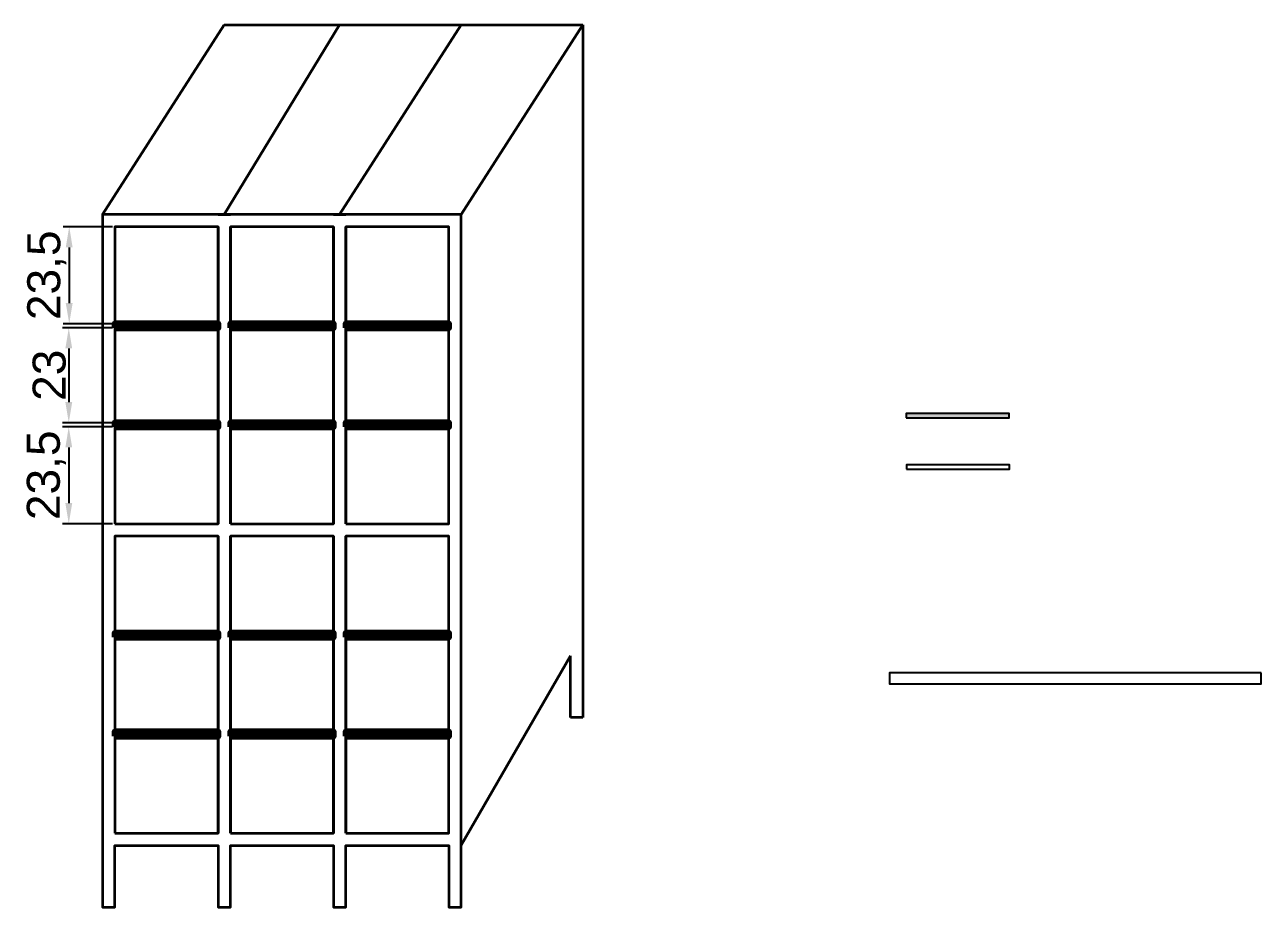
# Model space of a CAD drawing. Header units: millimetres. Extents: x 6614975 to 6624097, y 8742145 to 8746891.
# Drawn here: x 6616971.1 to 6617271, y 8744956.3 to 8745170.3 of the extents above; entities that cross this region are included whole.
import ezdxf

# ---------------------------------------------------------------- set-up
doc = ezdxf.new("R2010")
doc.units = ezdxf.units.MM
doc.styles.get("Standard").update_dxf_attribs({"font": 'arial.ttf'})
doc.dimstyles.new('ISO-25', dxfattribs={"dimtxt": 8, "dimasz": 5, "dimexe": 1.5, "dimexo": 0.625, "dimtad": 1, "dimtxsty": 'Standard', "dimcen": 2.5, "dimclrd": 1, "dimclre": 1, "dimclrt": 143, "dimadec": 0, "dimazin": 0, "dimtfac": 1, "dimtmove": 0, "dimatfit": 3, "dimfxl": 1, "dimarcsym": 0})

# ---------------------------------------------------------------- blocks, each defined once
blk = doc.blocks.new('*D84')
at = {"color": 1, "lineweight": -2, "transparency": 16777216}
for p, q in [((6616992.35, 8745121.27), (6616980.39, 8745121.27)), ((6616992.35, 8745097.77), (6616980.39, 8745097.77))]:
    blk.add_line(p, q, dxfattribs=at)
at = {"color": 1, "linetype": 'Continuous', "lineweight": -2, "transparency": 16777216}
blk.add_line((6616981.89, 8745116.27), (6616981.89, 8745102.77), dxfattribs=at)
at = {"color": 1, "transparency": 16777216}
for points in [[(6616981.05, 8745116.27), (6616982.72, 8745116.27), (6616981.89, 8745121.27)], [(6616981.05, 8745102.77), (6616982.72, 8745102.77), (6616981.89, 8745097.77)]]:
    blk.add_solid(points, dxfattribs=at)
at = {"layer": 'Defpoints', "color": 0, "transparency": 16777216}
for p in [(6616992.97, 8745121.27), (6616981.89, 8745097.77), (6616992.97, 8745097.77)]:
    blk.add_point(p, dxfattribs=at)
at = {"color": 143, "transparency": 16777216, "insert": (6616976.45, 8745109.52), "char_height": 8, "attachment_point": 5, "rotation": 90}
blk.add_mtext('23,5', dxfattribs=at)
blk = doc.blocks.new('*D85')
at = {"color": 1, "lineweight": -2, "transparency": 16777216}
for p, q in [((6616992.35, 8745096.77), (6616980.28, 8745096.77)), ((6616992.35, 8745073.77), (6616980.28, 8745073.77))]:
    blk.add_line(p, q, dxfattribs=at)
at = {"color": 1, "linetype": 'Continuous', "lineweight": -2, "transparency": 16777216}
blk.add_line((6616981.78, 8745091.77), (6616981.78, 8745078.77), dxfattribs=at)
at = {"color": 1, "transparency": 16777216}
for points in [[(6616980.95, 8745091.77), (6616982.61, 8745091.77), (6616981.78, 8745096.77)], [(6616980.95, 8745078.77), (6616982.61, 8745078.77), (6616981.78, 8745073.77)]]:
    blk.add_solid(points, dxfattribs=at)
at = {"layer": 'Defpoints', "color": 0, "transparency": 16777216}
for p in [(6616992.97, 8745096.77), (6616981.78, 8745073.77), (6616992.97, 8745073.77)]:
    blk.add_point(p, dxfattribs=at)
at = {"color": 143, "transparency": 16777216, "insert": (6616977.07, 8745085.27), "char_height": 8, "attachment_point": 5, "rotation": 90}
blk.add_mtext('23', dxfattribs=at)
blk = doc.blocks.new('*D86')
at = {"color": 1, "lineweight": -2, "transparency": 16777216}
for p, q in [((6616992.35, 8745072.77), (6616980.28, 8745072.77)), ((6616992.35, 8745049.27), (6616980.28, 8745049.27))]:
    blk.add_line(p, q, dxfattribs=at)
at = {"color": 1, "linetype": 'Continuous', "lineweight": -2, "transparency": 16777216}
blk.add_line((6616981.78, 8745067.77), (6616981.78, 8745054.27), dxfattribs=at)
at = {"color": 1, "transparency": 16777216}
for points in [[(6616980.95, 8745067.77), (6616982.61, 8745067.77), (6616981.78, 8745072.77)], [(6616980.95, 8745054.27), (6616982.61, 8745054.27), (6616981.78, 8745049.27)]]:
    blk.add_solid(points, dxfattribs=at)
at = {"layer": 'Defpoints', "color": 0, "transparency": 16777216}
for p in [(6616992.97, 8745072.77), (6616981.78, 8745049.27), (6616992.97, 8745049.27)]:
    blk.add_point(p, dxfattribs=at)
at = {"color": 143, "transparency": 16777216, "insert": (6616976.35, 8745061.02), "char_height": 8, "attachment_point": 5, "rotation": 90}
blk.add_mtext('23,5', dxfattribs=at)

msp = doc.modelspace()

# ---------------------------------------------------------------- hatches: boundary and pattern name
at = {"true_color": 0x636466}
h = msp.add_hatch(color=251, dxfattribs=at)
h.dxf.hatch_style = 1
h.paths.add_polyline_path([(6617209.858, 8745075.98), (6617184.858, 8745075.98), (6617184.858, 8745074.98), (6617209.858, 8745074.98)])

# ---------------------------------------------------------------- linework, layer by layer
at = {"color": 18, "lineweight": 35, "true_color": 0x000000}
for p, q in [((6616989.971, 8745124.27), (6617019.471, 8745170.27)), ((6617019.471, 8745124.27), (6617047.471, 8745170.27)), ((6617019.471, 8745170.27), (6617106.471, 8745170.27)), ((6617047.471, 8745124.27), (6617076.971, 8745170.27)), ((6617076.971, 8745124.27), (6617106.471, 8745170.27)), ((6617106.471, 8745170.27), (6617106.471, 8745002.27)), ((6617017.971, 8745124.27), (6617020.971, 8745124.27)), ((6617045.971, 8745124.27), (6617048.971, 8745124.27)), ((6617103.471, 8745017.27), (6617076.971, 8744971.298)), ((6617103.471, 8745002.27), (6617103.471, 8745017.27)), ((6617106.471, 8745002.27), (6617103.471, 8745002.27))]:
    msp.add_line(p, q, dxfattribs=at)
for points in [[(6617020.971, 8745124.27), (6616989.971, 8745124.27), (6616989.971, 8744956.27), (6616992.971, 8744956.27), (6616992.971, 8744971.27), (6617017.971, 8744971.27), (6617017.971, 8744956.27), (6617020.971, 8744956.27), (6617020.971, 8744971.27)], [(6617048.971, 8745124.27), (6617017.971, 8745124.27)], [(6617045.971, 8744971.27), (6617045.971, 8744956.27), (6617048.971, 8744956.27), (6617048.971, 8744971.27), (6617073.971, 8744971.27), (6617073.971, 8744956.27), (6617076.971, 8744956.27), (6617076.971, 8745124.27), (6617045.971, 8745124.27)], [(6617017.971, 8745121.27), (6617017.971, 8745049.27)], [(6617020.971, 8745049.27), (6617020.971, 8745121.27)], [(6617045.971, 8745121.27), (6617045.971, 8745049.27)], [(6617048.971, 8745049.27), (6617048.971, 8745121.27)], [(6617017.971, 8745046.27), (6617017.971, 8744974.27)], [(6617020.971, 8744974.27), (6617020.971, 8745046.27)], [(6617045.971, 8745046.27), (6617045.971, 8744974.27)], [(6617048.971, 8744974.27), (6617048.971, 8745046.27)], [(6617017.971, 8744971.27), (6617017.971, 8744956.27), (6617020.971, 8744956.27), (6617020.971, 8744971.27), (6617045.971, 8744971.27), (6617045.971, 8744956.27), (6617048.971, 8744956.27), (6617048.971, 8744971.27)]]:
    msp.add_lwpolyline(points, dxfattribs=at)
for points in [[(6616992.971, 8745049.27), (6617017.971, 8745049.27), (6617017.971, 8745121.27), (6616992.971, 8745121.27)], [(6617020.971, 8745049.27), (6617045.971, 8745049.27), (6617045.971, 8745121.27), (6617020.971, 8745121.27)], [(6617048.971, 8745049.27), (6617073.971, 8745049.27), (6617073.971, 8745121.27), (6617048.971, 8745121.27)], [(6616992.971, 8744974.27), (6617017.971, 8744974.27), (6617017.971, 8745046.27), (6616992.971, 8745046.27)], [(6617020.971, 8744974.27), (6617045.971, 8744974.27), (6617045.971, 8745046.27), (6617020.971, 8745046.27)], [(6617048.971, 8744974.27), (6617073.971, 8744974.27), (6617073.971, 8745046.27), (6617048.971, 8745046.27)]]:
    msp.add_lwpolyline(points, close=True, dxfattribs=at)
at = {"color": 8, "lineweight": 140}
for points in [[(6616992.971, 8745096.77), (6617017.971, 8745096.77), (6617017.971, 8745097.77), (6616992.971, 8745097.77)], [(6617020.971, 8745096.77), (6617045.971, 8745096.77), (6617045.971, 8745097.77), (6617020.971, 8745097.77)], [(6617048.971, 8745096.77), (6617073.971, 8745096.77), (6617073.971, 8745097.77), (6617048.971, 8745097.77)], [(6616992.971, 8745072.77), (6617017.971, 8745072.77), (6617017.971, 8745073.77), (6616992.971, 8745073.77)], [(6617020.971, 8745072.77), (6617045.971, 8745072.77), (6617045.971, 8745073.77), (6617020.971, 8745073.77)], [(6617048.971, 8745072.77), (6617073.971, 8745072.77), (6617073.971, 8745073.77), (6617048.971, 8745073.77)], [(6616992.971, 8745021.77), (6617017.971, 8745021.77), (6617017.971, 8745022.77), (6616992.971, 8745022.77)], [(6617020.971, 8745021.77), (6617045.971, 8745021.77), (6617045.971, 8745022.77), (6617020.971, 8745022.77)], [(6617048.971, 8745021.77), (6617073.971, 8745021.77), (6617073.971, 8745022.77), (6617048.971, 8745022.77)], [(6616992.971, 8744997.77), (6617017.971, 8744997.77), (6617017.971, 8744998.77), (6616992.971, 8744998.77)], [(6617020.971, 8744997.77), (6617045.971, 8744997.77), (6617045.971, 8744998.77), (6617020.971, 8744998.77)], [(6617048.971, 8744997.77), (6617073.971, 8744997.77), (6617073.971, 8744998.77), (6617048.971, 8744998.77)]]:
    msp.add_lwpolyline(points, close=True, dxfattribs=at)
for points in [[(6617184.858, 8745074.98), (6617209.858, 8745074.98), (6617209.858, 8745075.98), (6617184.858, 8745075.98)], [(6617184.94, 8745062.527), (6617209.94, 8745062.527), (6617209.94, 8745063.527), (6617184.94, 8745063.527)], [(6617270.984, 8745013.082), (6617180.787, 8745013.082), (6617180.787, 8745010.431), (6617270.984, 8745010.431)]]:
    msp.add_lwpolyline(points, close=True)

# ---------------------------------------------------------------- dimensions: what is measured, and where the dimension line sits
for base, p1, p2, picture, middle in [((6616981.885, 8745097.77), (6616992.971, 8745121.27), (6616992.971, 8745097.77), '*D84', (6616976.452, 8745109.52)), ((6616981.781, 8745073.77), (6616992.971, 8745096.77), (6616992.971, 8745073.77), '*D85', (6616977.069, 8745085.27)), ((6616981.781, 8745049.27), (6616992.971, 8745072.77), (6616992.971, 8745049.27), '*D86', (6616976.348, 8745061.02))]:
    dim = msp.add_linear_dim(base=base, p1=p1, p2=p2, angle=90, dimstyle='ISO-25')
    dim.commit()
    dim.dimension.update_dxf_attribs({"geometry": picture, "text_midpoint": middle})

doc.saveas('drawing.dxf')
